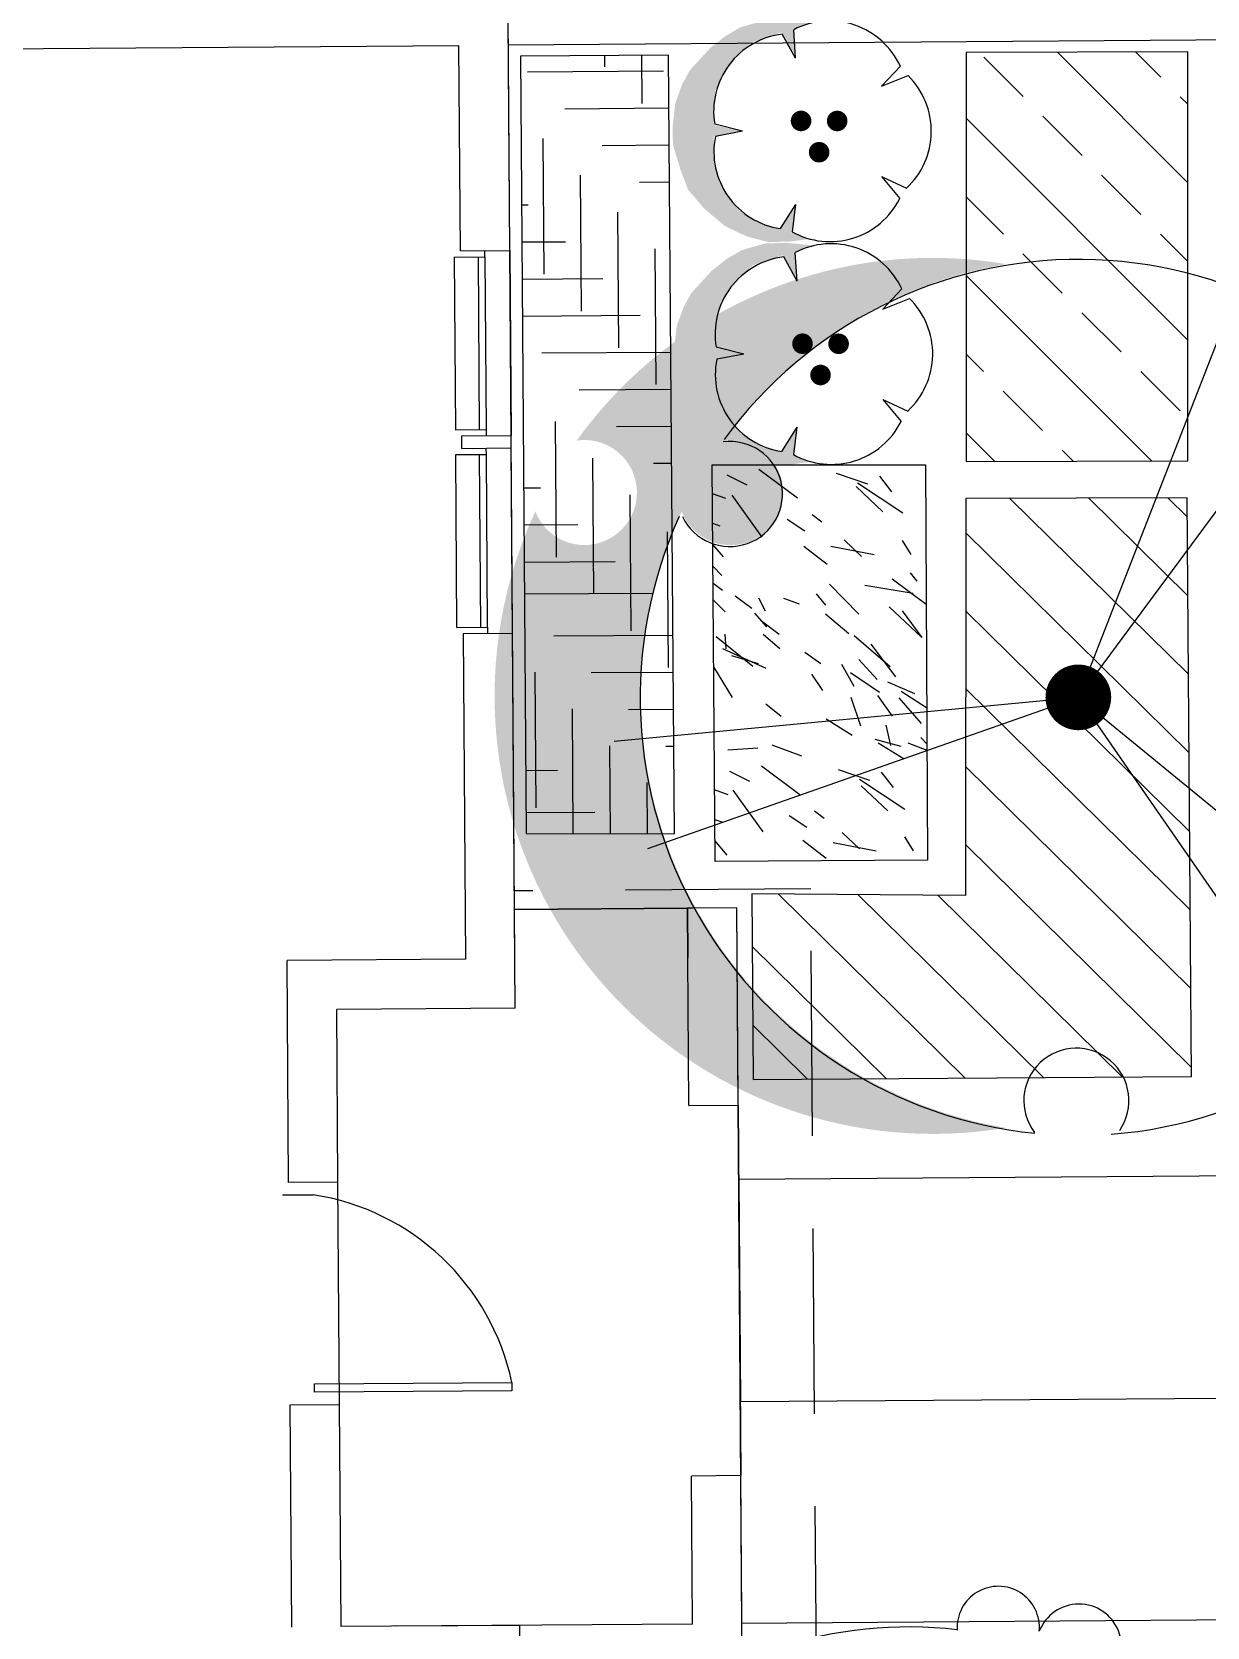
# Model space of a CAD drawing. Header units: feet. Extents: x 919634 to 928945, y 707022 to 708026.
# Drawn here: x 921061.84 to 921077.7, y 707143.32 to 707164.86 of the extents above; entities that cross this region are included whole.
import ezdxf

# ---------------------------------------------------------------- set-up
doc = ezdxf.new("R2010")
doc.units = ezdxf.units.FT
doc.header["$LTSCALE"] = 20
doc.header["$MEASUREMENT"] = 0
doc.linetypes.add('Site Plan$0$HIDDEN2', pattern=[0.1875, 0.125, -0.0625])
for name, color, linetype in [('-u-site-xref', 7, 'Continuous'), ('Site Plan$0$-u-site-bldg-slab', 6, 'Continuous'), ('Site Plan$0$-u-site-bldg_interior', 252, 'Continuous'), ('Site Plan$0$-u-site-wall', 4, 'Continuous'), ('Site Plan$0$A-DOOR', 253, 'Continuous'), ('Site Plan$0$SP-BLDG-ROOF ABOVE', 4, 'Site Plan$0$HIDDEN2'), ('x-RL TH6-LP Block$0$L-002', 253, 'Continuous'), ('x-RL TH6-LP Block$0$LK-SHRB-035M', 253, 'Continuous'), ('x-RL TH6-LP Block$0$LK-SHRB-TRNK', 253, 'Continuous'), ('x-RL TH6-LP Block$0$LK-TREE-013M', 253, 'Continuous'), ('x-RL TH6-LP Block$0$LK-TREE-035M', 253, 'Continuous'), ('x-RL TH6-LP Block$0$LK-TREE-050M', 253, 'Continuous'), ('x-RL TH6-LP Block$0$LK-TREE-TRNK', 253, 'Continuous'), ('x-RL TH6-LP Block$0$LP-PATT-GRND', 253, 'Continuous'), ('x-RL TH6-LP Block$0$LP-PATT-SHAR', 253, 'Continuous'), ('x-RL TH6-LP Block$0$LP-SHAR-BRDR-CONT', 253, 'Continuous'), ('x-RL TH6-LP Block$0$LP-SHRB', 253, 'Continuous'), ('x-RL TH6-LP Block$0$LP-TREE', 253, 'Continuous')]:
    doc.layers.add(name, color=color, linetype=linetype)
doc.layers.add('Site Plan$0$SP-SIDEWALK', color=2, linetype='Continuous', lineweight=25)
doc.layers.add('SP-BUILDING-FOOTPRINT', color=1, linetype='Continuous', lineweight=25)
doc.layers.add('x-RL TH6-LP Block$0$LK-SHRB-SHAD', color=253, linetype='Continuous', plot=False)
doc.layers.add('x-RL TH6-LP Block$0$LK-TREE-SHAD', color=253, linetype='Continuous', plot=False)
doc.layers.get('-u-site-xref').off()

# ---------------------------------------------------------------- blocks, each defined once
blk = doc.blocks.new('Site Plan$0$_Details_TH6_wall')
at = {"layer": 'Site Plan$0$-u-site-wall'}
for p, q in [((66.67613609193359, -2.230388548807241, -5.88538196976534e-08), (66.5920728428755, 10.77207454352174, -3.846943028370047e-07)), ((87.98605540010612, 0.9088139189407229, -6.24309897759195e-08), (87.92138872481883, 10.91111660399474, -3.399005141745227e-07))]:
    blk.add_line(p, q, dxfattribs=at)
blk = doc.blocks.new('*U239')
at = {"layer": 'Site Plan$0$A-DOOR'}
blk.add_lwpolyline([(-28.625, -31.96847301748949), (-30, -31.96847301748949), (-30, 0), (-28.625, 0)], close=True, dxfattribs=at)
blk.add_arc((-36.41138767640513, 6.143921902290211), 38.89964626533935, 281.5466680525947, 350.9124866484809, dxfattribs=at)
blk = doc.blocks.new('Site Plan')
at = {"layer": 'Site Plan$0$-u-site-bldg-slab'}
for p, q in [((921070.6824547043, 707153.0309047427, 2.697553240784051e-08), (921068.3490005241, 707153.0142292366, 2.69755308677405e-08)), ((921071.4086555818, 707144.7024839498, 2.697553496135347e-08), (921071.3681610557, 707150.3690059257, 2.697553496135347e-08)), ((921065.987567339, 707146.3305168896, 2.697553752533984e-08), (921065.9661290605, 707149.3304402886, 2.697553752533984e-08))]:
    blk.add_line(p, q, dxfattribs=at)
at = {"layer": 'Site Plan$0$-u-site-bldg_interior'}
for p, q in [((921068.2854300733, 707161.909835427, 2.697553342125345e-08), (921068.2632478697, 707165.013858531, 2.697553342125346e-08)), ((921011.5610482136, 707164.275242852, 2.697553342125345e-08), (921067.5989802564, 707164.6757696471, 2.697553342125346e-08)), ((921067.6187804291, 707161.9050713651, 2.697553342125345e-08), (921067.5989802564, 707164.6757696471, 2.697553342125346e-08)), ((921067.5360447313, 707161.8211446517, 2.697553342125345e-08), (921067.9491363164, 707161.824096718, 2.697553342125345e-08)), ((921067.5360447313, 707161.8211446517, 2.697553342125345e-08), (921067.5527189479, 707159.4878708969, 2.697553342125345e-08)), ((921067.6187804291, 707161.9050713651, 2.697553342125345e-08), (921068.2854300733, 707161.909835427, 2.697553342125345e-08)), ((921067.8565600298, 707161.8234351423, 2.697553342125345e-08), (921067.8732342464, 707159.4901613875, 2.697553342125345e-08)), ((921067.9491363164, 707161.824096718, 2.697553342125345e-08), (921067.9485408087, 707161.9074279235, 2.697553342125345e-08)), ((921067.9491363164, 707161.824096718, 2.697553342125345e-08), (921067.965810533, 707159.4908229631, 2.697553342125345e-08)), ((921068.2854300733, 707161.909835427, 2.697553342125345e-08), (921068.3032953053, 707159.4098992611, 2.697553342125345e-08)), ((921067.5527189479, 707159.4878708969, 2.697553342125345e-08), (921067.965810533, 707159.4908229631, 2.697553342125345e-08)), ((921067.965810533, 707159.4908229631, 2.697553342125345e-08), (921067.9664060408, 707159.4074917577, 2.697553342125345e-08)), ((921067.6366456612, 707159.4051351992, 2.697553342125345e-08), (921068.3032953053, 707159.4098992611, 2.697553342125345e-08)), ((921067.6378366767, 707159.238472788, 2.697553342125345e-08), (921067.6366456612, 707159.4051351992, 2.697553342125345e-08)), ((921067.6378366767, 707159.238472788, 2.697553342125345e-08), (921068.3044863208, 707159.2432368499, 2.697553342125345e-08)), ((921067.968192564, 707159.157498141, 2.697553342125345e-08), (921067.9675970563, 707159.2408293465, 2.697553342125345e-08)), ((921068.3044863208, 707159.2432368499, 2.697553342125345e-08), (921068.3032953053, 707159.4098992611, 2.697553342125345e-08)), ((921068.3223515529, 707156.743300684, 2.697553342125345e-08), (921068.3044863208, 707159.2432368499, 2.697553342125345e-08)), ((921067.5551009788, 707159.1545460749, 2.697553342125345e-08), (921067.968192564, 707159.157498141, 2.697553342125345e-08)), ((921067.5717751954, 707156.82127232, 2.697553342125345e-08), (921067.5551009788, 707159.1545460749, 2.697553342125345e-08)), ((921067.8922904939, 707156.8235628105, 2.697553342125345e-08), (921067.8756162773, 707159.1568365655, 2.697553342125345e-08)), ((921067.9848667806, 707156.8242243862, 2.697553342125345e-08), (921067.968192564, 707159.157498141, 2.697553342125345e-08)), ((921067.5717751954, 707156.82127232, 2.697553342125345e-08), (921067.9848667806, 707156.8242243862, 2.697553342125345e-08)), ((921067.6557019087, 707156.7385366221, 2.697553342125345e-08), (921068.3223515529, 707156.743300684, 2.697553342125345e-08)), ((921067.6557019087, 707156.7385366221, 2.697553342125345e-08), (921067.6871154013, 707152.3427512287, 2.697553342125346e-08)), ((921067.9848667806, 707156.8242243862, 2.697553342125345e-08), (921067.9854622884, 707156.7408931806, 2.697553342125345e-08)), ((921068.3585291074, 707151.6808656463, 2.697553342125346e-08), (921068.3223515529, 707156.743300684, 2.697553342125345e-08)), ((921071.3491043487, 707153.0356688045, 2.697553496135347e-08), (921070.6824547043, 707153.0309047427, 2.697553496135347e-08)), ((921070.7015109519, 707150.3643061657, 2.697553752533984e-08), (921070.6824547043, 707153.0309047427, 2.697553496135347e-08)), ((921071.3681605962, 707150.3690702276, 2.697553752533984e-08), (921071.3491043487, 707153.0356688045, 2.697553496135347e-08)), ((921067.6871154013, 707152.3427512287, 2.697553342125346e-08), (921065.2780415973, 707152.325535324, 2.697553752533984e-08)), ((921065.2994794161, 707149.3256762268, 2.697553752533984e-08), (921065.2780415973, 707152.325535324, 2.697553752533984e-08)), ((921068.3585291074, 707151.6808656463, 2.697553342125346e-08), (921065.9494553035, 707151.6636497418, 2.697553752533984e-08)), ((921065.9661290605, 707149.3304402886, 2.697553752533984e-08), (921065.9494553035, 707151.6636497418, 2.697553752533984e-08)), ((921065.9661290605, 707149.3304402886, 2.697553752533984e-08), (921065.2994794161, 707149.3256762268, 2.697553752533984e-08)), ((921065.2173392262, 707149.158418308, 2.697553752533984e-08), (921065.6304308113, 707149.1613703743, 2.697553752533984e-08)), ((921065.3209176947, 707146.3257528278, 2.697553752533984e-08), (921065.987567339, 707146.3305168896, 2.697553752533984e-08)), ((921065.3423564328, 707143.3257651269, 2.697553752533984e-08), (921065.3209176947, 707146.3257528278, 2.697553752533984e-08)), ((921066.0090060771, 707143.3305291887, 2.697553752533984e-08), (921065.987567339, 707146.3305168896, 2.697553752533984e-08)), ((921070.7515340613, 707143.3644205994, 2.697553496135347e-08), (921070.7372414161, 707145.364433834, 2.697553752533984e-08)), ((921071.4229477674, 707142.702535017, 2.697553496135347e-08), (921071.4038910604, 707145.3691978959, 2.697553752533984e-08)), ((921070.7515340613, 707143.3644205994, 2.697553496135347e-08), (921066.0090060771, 707143.3305291887, 2.697553752533984e-08)), ((921068.4180835211, 707143.3477451195, 2.697553642004971e-08), (921066.7514109338, 707143.3358346183, 2.697553752533984e-08)), ((921068.4413078644, 707140.0978922542, 2.697553231596332e-08), (921068.4180835211, 707143.3477451195, 2.697553642004971e-08))]:
    blk.add_line(p, q, dxfattribs=at)
at = {"layer": 'Site Plan$0$SP-BLDG-ROOF ABOVE'}
for p, q in [((921068.3490005241, 707153.0142292366, 2.697553342125346e-08), (921070.6824547043, 707153.0309047427, 2.697553496135347e-08)), ((921068.353764586, 707152.3475795924, 2.697553342125346e-08), (921068.3490005241, 707153.0142292366, 2.697553342125346e-08)), ((921070.6824547043, 707153.0309047427, 2.697553496135347e-08), (921070.6872187662, 707152.3642550983, 2.697553496135347e-08)), ((921070.7015109519, 707150.3643061657, 2.697553752533984e-08), (921071.3681605962, 707150.3690702276, 2.697553752533984e-08)), ((921071.3681605962, 707150.3690702276, 2.697553752533984e-08), (921071.4038910604, 707145.3691978959, 2.697553752533984e-08)), ((921071.4038910604, 707145.3691978959, 2.697553752533984e-08), (921070.7372414161, 707145.364433834, 2.697553752533984e-08))]:
    blk.add_line(p, q, dxfattribs=at)
at = {"layer": 'Site Plan$0$SP-BLDG-ROOF ABOVE', "elevation": 2.697553752533984e-08}
blk.add_lwpolyline([(921068.4246336493, 707142.4311658017), (921072.4245555862, 707142.4558723879), (921072.3471118704, 707153.2928066655), (921068.347214005, 707153.2642222942)], dxfattribs=at)
at = {"layer": 'Site Plan$0$SP-SIDEWALK', "elevation": 2.697553752533984e-08}
blk.add_lwpolyline([(921085.0628393273, 707146.466834107), (921085.0414010488, 707149.4667575059), (921071.3753066891, 707149.3690957497), (921071.3967449677, 707146.3691723506)], close=True, dxfattribs=at)
at = {"layer": 'Site Plan$0$-u-site-bldg_interior', "xscale": 0.08333333333333334, "yscale": 0.08333333333333334, "zscale": 0.08333333333333334, "rotation": 90.40944444413013}
blk.add_blockref('*U239', (921065.6316218268, 707148.9947079632, 2.697553752533984e-08), dxfattribs=at)
at = {"layer": 'Site Plan$0$-u-site-wall', "rotation": 270.0358732438042}
blk.add_blockref('Site Plan$0$_Details_TH6_wall', (921070.4481778819, 707231.3646839677, 3.882744892544605e-07), dxfattribs=at)
blk = doc.blocks.new('x-RL TH6-LP Block$0$SHRUB-LRG-421')
at = {"layer": 'x-RL TH6-LP Block$0$LK-SHRB-SHAD'}
blk.add_hatch(color=256, dxfattribs=at).paths.add_polyline_path([(0.04890674199781841, 0.4855210793319458), (0.1251363003899257, 0.4961515451490079), (0.2279575585463363, 0.4996950395267881), (0.3307788259290732, 0.4731188634399501), (0.4300545247320002, 0.4252817499469046), (0.5240118891178724, 0.3455532274584883), (0.5966958789301486, 0.2605094662894487), (0.6303787066277664, 0.1719222222868169), (0.665834318615282, 0.05675879642525672), (0.667607102905194, -0.02474147036599916), (0.6551976405548317, -0.1345896575469361), (0.6250603722107044, -0.2178616744131325), (0.5896047602231818, -0.2834162367067066), (0.4956474050636501, -0.3861774409041772), (0.4282817496684288, -0.4393297930778495), (0.3591433099832955, -0.4800799235874322), (0.2545492675369729, -0.5101995882799528), (0.1588191280875293, -0.5137430826577329), (0.1020901507527654, -0.5084278439771097), (0.03472450458387755, -0.5013408667657373), (0.1198179567465303, -0.4729929463760598), (0.1074084943961608, -0.3471990546974375), (0.1712285904378987, -0.4570472418783744), (0.3095054605818319, -0.4109818726881684), (0.4123267187382424, -0.309992407021447), (0.4726012554264969, -0.1930572426291377), (0.4814651584233758, -0.09738301564303953), (0.4761468147799803, -0.03360019765230859), (0.3538249663399, -0.007024021565474214), (0.4796923741334638, 0.01778041021852061), (0.4779195990698923, 0.1453460461999825), (0.4247361810886048, 0.2799986593928168), (0.3644616536266909, 0.3526402046698607), (0.2598676111803684, 0.4199665112662778), (0.1747741497913893, 0.4359122215360571), (0.1091812786860658, 0.3313792672636495), (0.1251363003899257, 0.4554014146394252), (0.0666345479915833, 0.4784340963484794)])
at = {"layer": 'x-RL TH6-LP Block$0$LK-SHRB-035M'}
for p, q in [((0.1070605847806689, 0.3273411572877905), (0.1226090518030247, 0.4520215615394463)), ((0.1070605847806689, 0.3273411572877905), (0.1765469323739666, 0.4376839616435433)), ((-0.2847589954806651, 0.2000312582911725), (-0.3682287763061147, 0.3002145037162407)), ((-0.2847589954806651, 0.2000312582911725), (-0.3985323658521303, 0.2533470929504844)), ((0.3492184028398952, -0.005960485389671533), (0.4726012543041307, 0.01778040750961551)), ((0.3492184028398952, -0.005960485389671533), (0.4756331082320884, -0.0379481273089084)), ((-0.2847589954806651, -0.2119522290705191), (-0.4058325046575888, -0.2603783826503054)), ((-0.2847589954806651, -0.2119522290705191), (-0.3706232724072152, -0.3036816353641498)), ((0.1070605847806689, -0.3392621280671371), (0.1677669135920894, -0.4492698535837576)), ((0.1070605847806689, -0.3392621280671371), (0.1157028217975551, -0.4693743823489385))]:
    blk.add_line(p, q, dxfattribs=at)
for centre, start, end in [((-0.05022857247180212, 0.1414409158475465), 60.90413336494095, 153.4676079125364), ((0.1238117442153808, 0.08618405869442114), 348.9041333649409, 81.46760791253651), ((-0.1565623821000059, -0.00700595351980482), 132.904133364941, 225.4676079125363), ((0.1250407657126544, -0.09641342650505891), 276.9041333649411, 9.467607912536403), ((-0.04823997391631707, -0.1540080214654722), 204.904133364941, 297.4676079125363)]:
    blk.add_arc(centre, 0.3554337938960817, start, end, dxfattribs=at)
at = {"layer": 'x-RL TH6-LP Block$0$LK-SHRB-TRNK', "const_width": 0.04687499999999999}
for points in [[(-0.02397241328819177, 0.08914721400351056, 1), (0.02290258671183665, 0.08914721400351056, 1)], [(-0.1062937164925586, -0.0534374656917862, 1), (-0.05941871649256569, -0.0534374656917862, 1)], [(0.05834888991621057, -0.0534374656917862, 1), (0.1052238899162035, -0.0534374656917862, 1)]]:
    blk.add_lwpolyline(points, format="xyb", close=True, dxfattribs=at)
blk = doc.blocks.new('x-RL TH6-LP Block$0$TREE-DCID-003')
at = {"layer": 'x-RL TH6-LP Block$0$LK-TREE-SHAD'}
h = blk.add_hatch(color=256, dxfattribs=at)
edge = h.paths.add_edge_path()
edge.add_arc((0.3968856378834573, -0.2333818509402761), 0.05995317584729266, 21.15480853028251, 278.3748018779562)
edge.add_arc((-0.0008743671144202381, -0.001552788357258805), 0.4999999999999888, 279.61343828940755, 324.3885214776163, ccw=False)
edge.add_arc((0.1661256328855529, -0.001552788357258805), 0.4999999999999947, 260.3865617105924, 324.3885214776188)
edge.add_arc((0.5638856378834589, -0.233381850940269), 0.05995317584729203, 21.154808530276114, 278.3748018779562, ccw=False)
edge.add_arc((0.1661256328855529, -0.001552788357258805), 0.5000000000000079, 335.1410889306152, 454.3497853199299)
edge.add_arc((0.1661256328855529, -0.001552788357166435), 0.4999999999999096, 94.34978531993075, 99.61343828940916)
edge.add_arc((-0.0008743671144202381, -0.001552788357258805), 0.4999999999999982, -24.85891106938658, 80.38656171059262, ccw=False)
at = {"layer": 'x-RL TH6-LP Block$0$LK-TREE-013M'}
for q in [(-0.3183592836868456, 0.4595258906471003), (0.4913712824952938, 0.1734434279094685), (-0.3322606496014089, -0.4496665374920354)]:
    blk.add_line((-2.842170943040401e-14, -7.105427357601002e-15), q, dxfattribs=at)
at = {"layer": 'x-RL TH6-LP Block$0$LK-TREE-035M'}
for p, q in [((-2.842170943040401e-14, -7.105427357601002e-15), (-0.4515903841247564, 0.3696693285288433)), ((-2.842170943040401e-14, 0), (0.5297686363884111, 0.0506648332027595)), ((-2.842170943040401e-14, 0), (-0.2008581083670151, -0.5160614421430196))]:
    blk.add_line(p, q, dxfattribs=at)
at = {"layer": 'x-RL TH6-LP Block$0$LK-TREE-050M'}
for centre, radius, start, end in [((-2.842170943040401e-14, 0), 0.5, 94.34978531992998, 204.1974789143562), ((0.001889855033454069, 0.4603848002291073), 0.05995317584729301, 145.5617106720361, 37.37413056032761), ((-2.842170943040401e-14, 0), 0.5, 335.6607324966501, 84.36192919374905), ((-0.3996498600313885, -0.2285557376460972), 0.05995317584729301, 265.5617106720361, 157.3741305603282), ((0.3977600049978776, -0.2318290625830173), 0.05995317584729301, 25.56171067203578, 277.374130560328), ((-2.842170943040401e-14, 0), 0.5, 215.0580211348241, 323.9795308206069)]:
    blk.add_arc(centre, radius, start, end, dxfattribs=at)
at = {"layer": 'x-RL TH6-LP Block$0$LK-TREE-TRNK', "const_width": 0.0375}
blk.add_lwpolyline([(-0.01875000000001137, 0, 1), (0.01874999999998295, 0, 1)], format="xyb", close=True, dxfattribs=at)
blk = doc.blocks.new('x-RL TH6-LP Block$0$TREE-SIMP-021')
at = {"layer": 'x-RL TH6-LP Block$0$LK-TREE-SHAD'}
h = blk.add_hatch(color=256, dxfattribs=at)
edge = h.paths.add_edge_path()
edge.add_arc((0.1670000000000016, 0), 0.5000000000000239, 260.3865617105897, 278.5936085237907)
edge.add_arc((0.2619320473717437, -0.4475469871519522), 0.05101736742950515, 186.3524412592835, 246.651281477449, ccw=False)
edge.add_arc((0, -2.131628207280301e-14), 0.4999999999999955, 279.61343828940744, 294.98973247718067, ccw=False)
edge = h.paths.add_edge_path()
edge.add_arc((0.1670000000000016, -2.842170943040401e-14), 0.4999999999999858, 285.35812662729506, 294.9897324771812, ccw=False)
edge.add_arc((0.2619320473717153, -0.4475469871519593), 0.05101736742950547, 317.3004536736503, 392.4177406316337)
edge.add_arc((0.3377983859684264, -0.3832874793667926), 0.04937740005396908, 228.3744434168904, 416.8573514313249)
edge.add_arc((0, -4.263256414560601e-14), 0.499999999999984, 316.8519098886588, 366.9897324771847)
edge.add_arc((0.5065839324883825, 0.1108125556681472), 0.0510173674294981, 258.3524412592744, 464.4177406316392)
edge.add_arc((0.4689134968027702, 0.2028230113137752), 0.04937740005396369, 300.3744434168894, 488.8573514313118)
edge.add_arc((0, -2.131628207280301e-14), 0.5000000000000026, 28.85190988865855, 78.98973247718327)
edge.add_arc((0.05115404106064148, 0.5160329129350814), 0.05101736742951309, 330.3524412592923, 399.9472398419138)
edge.add_arc((0.1190060928392711, 0.5086389940592824), 0.04937740005397353, 12.374443416904683, 125.5951215006767, ccw=False)
edge.add_arc((0.2181540410606431, 0.5160329129350814), 0.05101736742948313, -29.647558740707723, 176.4177406316317, ccw=False)
edge.add_arc((0.1670000000000016, -2.842170943040401e-14), 0.5000000000000039, 28.851909888658213, 78.98973247718328, ccw=False)
edge.add_arc((0.6359134968028002, 0.2028230113137681), 0.04937740005397455, -59.62555658313693, 128.85735143134, ccw=False)
edge.add_arc((0.6735839324883557, 0.1108125556681472), 0.05101736742948965, -101.64755874069431, 104.4177406316083, ccw=False)
edge.add_arc((0.1669999999999732, -1.4210854715202e-14), 0.5000000000000059, -43.14809011132962, 6.989732477181519, ccw=False)
edge.add_arc((0.5047983859678311, -0.3832874793662739), 0.04937740005395616, -131.62555658219208, 56.857351430414894, ccw=False)
edge.add_arc((0.4289320473717453, -0.4475469871519522), 0.05101736742948169, -173.64755874072046, 32.41774063164411, ccw=False)
at = {"layer": 'x-RL TH6-LP Block$0$LK-TREE-050M'}
for centre, radius, start, end in [((-0.04799390716075891, 0.5086389940592824), 0.04937740005396271, 12.3744434168969, 201.2618362351385), ((0.0511540410606699, 0.5160329129350814), 0.05101736742949643, 330.3524412592786, 176.4177406316339), ((-0.003777478401218559, 0.003136797043296724), 0.4952442819776592, 100.5015960879655, 151.0925035290089), ((-2.842170943040401e-14, -2.131628207280301e-14), 0.5, 28.85190988865747, 78.98973247718159), ((-0.4749689964509969, 0.2081133238393136), 0.05101736742949643, 42.43331910011396, 248.4177406316341), ((0.4689134968027702, 0.2028230113137681), 0.04937740005396271, 300.3744434168967, 129.2618362351378), ((-0.4985753626810379, 0.1115331750183941), 0.04937740005396271, 84.37444341689746, 273.2618362351384), ((0.5065839324883825, 0.1108125556681472), 0.05101736742949643, 258.3524412592795, 104.4177406316339), ((-2.842170943040401e-14, -2.131628207280301e-14), 0.5, 172.8519098886574, 222.9897324771822), ((-2.842170943040401e-14, -2.131628207280301e-14), 0.5, 316.8519098886569, 6.989732477181856), ((-0.3447010244698276, -0.3874118052906965), 0.05101736742949643, 114.3524412592789, 320.4177406316336), ((0.3377983859684264, -0.3832874793667926), 0.04937740005396271, 228.3744434168969, 57.2618362351381), ((-0.2601426129294566, -0.4397077010247585), 0.04937740005396271, 156.3744434168966, 345.2618362351382), ((0.2619320473717153, -0.4475469871519522), 0.05101736742949643, 183.8540007653813, 32.41774063163366), ((-2.842170943040401e-14, -2.131628207280301e-14), 0.5, 244.8519098886572, 294.9897324771821)]:
    blk.add_arc(centre, radius, start, end, dxfattribs=at)
at = {"layer": 'x-RL TH6-LP Block$0$LK-TREE-TRNK', "const_width": 0.03749999999999999}
blk.add_lwpolyline([(-0.01875000000001137, -2.131628207280301e-14, 1), (0.01874999999998295, -2.131628207280301e-14, 1)], format="xyb", close=True, dxfattribs=at)
blk = doc.blocks.new('x-RL TH6-LP Block', base_point=(1241.69948305884, -21.8293156442694))
at = {"layer": 'x-RL TH6-LP Block$0$LP-PATT-GRND'}
h = blk.add_hatch(dxfattribs=at)
h.set_pattern_fill('ANSI31', color=256, scale=6)
h.set_pattern_definition([(45, (922115.3144088449, 708877.3474265437), (-0.5303300858899107, 0.5303300858899107), [])])
h.paths.add_polyline_path([(1301.52316858666, -14.27902320818976), (1301.536553869373, -11.28947972971946), (1296.17693232256, -11.24691609072033), (1296.218163615558, -8.366173561662436), (1293.714040747378, -8.366173561662436), (1293.713314710301, -14.27902325359173)])
at = {"layer": 'x-RL TH6-LP Block$0$LP-PATT-SHAR'}
h = blk.add_hatch(dxfattribs=at)
h.set_pattern_fill('LAFX-A220-HBDASH', color=256, scale=11, angle=90, pattern_type=2)
h.set_pattern_definition([(90, (1301.148630682231, 0.5376627917584411), (-11, 6.735557395310443e-16), [1.83337, -9.166666666663]), (90, (1300.64868068223, 0.03760279175844072), (-11, 6.735557395310443e-16), [1.83337, -9.166666666663]), (90, (1300.148620682231, -0.4623472082415594), (-11, 6.735557395310443e-16), [1.83337, -9.166666666663]), (90, (1299.64867068223, -0.9624072082415598), (-11, 6.735557395310443e-16), [1.83337, -9.166666666663]), (90, (1299.148610682231, -1.46235720824156), (-11, 6.735557395310443e-16), [1.83337, -9.166666666663]), (90, (1298.76504068223, 1.83775279175844), (-11, 6.735557395310443e-16), [1.83337, -9.166666666663]), (90, (1298.64866068223, -1.962417208241559), (-11, 6.735557395310443e-16), [1.83337, -9.166666666663]), (90, (1298.26509068223, 1.33780279175844), (-11, 6.735557395310443e-16), [1.83337, -9.166666666663]), (90, (1298.14860068223, -2.46236720824156), (-11, 6.735557395310443e-16), [1.83337, -9.166666666663]), (90, (1297.765041682231, 0.8377427917584388), (-11, 6.735557395310443e-16), [1.83337, -9.166666666663]), (90, (1297.648628682231, -2.96242720824156), (-11, 6.735557395310443e-16), [1.83337, -9.166666666663]), (90, (1297.26504768223, 0.3377927917584396), (-11, 6.735557395310443e-16), [1.83337, -9.166666666663]), (90, (1297.148634682231, -3.46237720824156), (-11, 6.735557395310443e-16), [1.83337, -9.166666666663]), (90, (1296.76504268223, -0.1622672082415599), (-11, 6.735557395310443e-16), [1.83337, -9.166666666663]), (90, (1296.64862968223, -3.96232720824156), (-11, 6.735557395310443e-16), [1.83337, -9.166666666663]), (90, (1296.469318682231, 3.17535279175844), (-11, 6.735557395310443e-16), [1.83337, -9.166666666663]), (90, (1296.26504868223, -0.6622172082415592), (-11, 6.735557395310443e-16), [1.83337, -9.166666666663]), (90, (1296.148624682231, -4.46238720824156), (-11, 6.735557395310443e-16), [1.83337, -9.166666666663]), (90, (1295.969324682231, 2.675292791758441), (-11, 6.735557395310443e-16), [1.83337, -9.166666666663]), (90, (1295.76501068223, -1.16227720824156), (-11, 6.735557395310443e-16), [1.83337, -9.166666666663]), (90, (1295.648630682231, -4.96233720824156), (-11, 6.735557395310443e-16), [1.83337, -9.166666666663]), (90, (1295.469330682231, 2.175342791758441), (-11, 6.735557395310443e-16), [1.83337, -9.166666666663]), (90, (1295.265060682231, -1.662227208241561), (-11, 6.735557395310443e-16), [1.83337, -9.166666666663]), (90, (1295.14868068223, -5.462397208241559), (-11, 6.735557395310443e-16), [1.83337, -9.166666666663]), (90, (1294.96927068223, 1.675282791758441), (-11, 6.735557395310443e-16), [1.83337, -9.166666666663]), (90, (1294.76500068223, -2.162287208241559), (-11, 6.735557395310443e-16), [1.83337, -9.166666666663]), (90, (1294.648620682231, -5.962347208241559), (-11, 6.735557395310443e-16), [1.83337, -9.166666666663]), (90, (1294.469320682231, 1.175332791758441), (-11, 6.735557395310443e-16), [1.83337, -9.166666666663]), (90, (1294.265050682231, -2.662237208241559), (-11, 6.735557395310443e-16), [1.83337, -9.166666666663]), (90, (1294.14867068223, -6.46237420824156), (-11, 6.735557395310443e-16), [1.83337, -9.166666666663]), (90, (1293.96937068223, 0.6752727917584398), (-11, 6.735557395310443e-16), [1.83337, -9.166666666663]), (90, (1293.764990682231, -3.16218720824156), (-11, 6.735557395310443e-16), [1.83337, -9.166666666663]), (90, (1293.648610682231, -6.962379208241559), (-11, 6.735557395310443e-16), [1.83337, -9.166666666663]), (90, (1293.469310682231, 0.1753227917584406), (-11, 6.735557395310443e-16), [1.83337, -9.166666666663]), (90, (1293.26504068223, -3.662247208241559), (-11, 6.735557395310443e-16), [1.83337, -9.166666666663]), (90, (1293.14866068223, -7.462373208241559), (-11, 6.735557395310443e-16), [1.83337, -9.166666666663]), (90, (1292.96936068223, -0.3247372082415589), (-11, 6.735557395310443e-16), [1.83337, -9.166666666663]), (90, (1292.76509068223, -4.16219720824156), (-11, 6.735557395310443e-16), [1.83337, -9.166666666663]), (90, (1292.64860068223, -7.962378208241559), (-11, 6.735557395310443e-16), [1.83337, -9.166666666663]), (90, (1292.46930068223, -0.824687208241559), (-11, 6.735557395310443e-16), [1.83337, -9.166666666663]), (90, (1292.26503068223, -4.662257208241559), (-11, 6.735557395310443e-16), [1.83337, -9.166666666663]), (90, (1292.14865068223, -8.462427208241559), (-11, 6.735557395310443e-16), [1.83337, -9.166666666663]), (90, (1291.96935068223, -1.324747208241559), (-11, 6.735557395310443e-16), [1.83337, -9.166666666663]), (90, (1291.765080682231, -5.16220720824156), (-11, 6.735557395310443e-16), [1.83337, -9.166666666663]), (90, (1291.64859068223, -8.96237720824156), (-11, 6.735557395310443e-16), [1.83337, -9.166666666663]), (90, (1291.46929068223, -1.82469720824156), (-11, 6.735557395310443e-16), [1.83337, -9.166666666663]), (90, (1291.26502068223, -5.662267208241559), (-11, 6.735557395310443e-16), [1.83337, -9.166666666663]), (90, (1291.148640682231, -9.46232720824156), (-11, 6.735557395310443e-16), [1.83337, -9.166666666663]), (90, (1290.96934068223, -2.32464720824156), (-11, 6.735557395310443e-16), [1.83337, -9.166666666663]), (90, (1290.765070682231, -6.162217208241559), (-11, 6.735557395310443e-16), [1.83337, -9.166666666663]), (90, (1290.717440682231, -9.962387208241559), (-11, 6.735557395310443e-16), [1.83337, -9.166666666663]), (90, (1290.46928068223, -2.824707208241559), (-11, 6.735557395310443e-16), [1.83337, -9.166666666663]), (90, (1290.26501068223, -6.66223320824156), (-11, 6.735557395310443e-16), [1.83337, -9.166666666663]), (90, (1289.969330682231, -3.324657208241559), (-11, 6.735557395310443e-16), [1.83337, -9.166666666663]), (90, (1289.765060682231, -7.162238208241559), (-11, 6.735557395310443e-16), [1.83337, -9.166666666663]), (90, (1289.46927068223, -3.824717208241559), (-11, 6.735557395310443e-16), [1.83337, -9.166666666663]), (90, (1289.26500068223, -7.662243208241559), (-11, 6.735557395310443e-16), [1.83337, -9.166666666663]), (90, (1288.969320682231, -4.324667208241559), (-11, 6.735557395310443e-16), [1.83337, -9.166666666663]), (90, (1288.765050682231, -8.162237208241558), (-11, 6.735557395310443e-16), [1.83337, -9.166666666663]), (90, (1288.46937068223, -4.824727208241559), (-11, 6.735557395310443e-16), [1.83337, -9.166666666663]), (90, (1288.33385068223, -8.662187208241559), (-11, 6.735557395310443e-16), [1.83337, -9.166666666663]), (90, (1287.969310682231, -5.324677208241559), (-11, 6.735557395310443e-16), [1.83337, -9.166666666663]), (90, (1287.46936068223, -5.824737208241559), (-11, 6.735557395310443e-16), [1.83337, -9.166666666663]), (90, (1286.96930068223, -6.324698208241559), (-11, 6.735557395310443e-16), [1.83337, -9.166666666663]), (90, (1286.46935068223, -6.824692208241559), (-11, 6.735557395310443e-16), [1.83337, -9.166666666663]), (90, (1286.03815068223, -7.324697208241559), (-11, 6.735557395310443e-16), [1.83337, -9.166666666663]), (180, (1298.538110682231, 3.383472791758441), (-1.347111479062089e-15, -11), [1.83337, -9.166666666663]), (180, (1298.03814968223, 2.883522791758441), (-1.347111479062089e-15, -11), [1.83337, -9.166666666663]), (180, (1297.538155682231, 2.38346279175844), (-1.347111479062089e-15, -11), [1.83337, -9.166666666663]), (180, (1300.83392068223, 2.045982791758441), (-1.347111479062089e-15, -11), [1.83337, -9.166666666663]), (180, (1297.03815068223, 1.883512791758442), (-1.347111479062089e-15, -11), [1.83337, -9.166666666663]), (180, (1300.333860682231, 1.545922791758441), (-1.347111479062089e-15, -11), [1.83337, -9.166666666663]), (180, (1296.53814568223, 1.38345279175844), (-1.347111479062089e-15, -11), [1.83337, -9.166666666663]), (180, (1299.83391068223, 1.045972791758441), (-1.347111479062089e-15, -11), [1.83337, -9.166666666663]), (180, (1296.038151682231, 0.8835027917584402), (-1.347111479062089e-15, -11), [1.83337, -9.166666666663]), (180, (1303.217510682231, 0.7457827917584403), (-1.347111479062089e-15, -11), [1.83337, -9.166666666663]), (180, (1299.33385068223, 0.5459127917584414), (-1.347111479062089e-15, -11), [1.83337, -9.166666666663]), (180, (1295.53819068223, 0.3834427917584398), (-1.347111479062089e-15, -11), [1.83337, -9.166666666663]), (180, (1302.71745068223, 0.2458327917584402), (-1.347111479062089e-15, -11), [1.83337, -9.166666666663]), (180, (1298.83390068223, 0.04596279175844042), (-1.347111479062089e-15, -11), [1.83337, -9.166666666663]), (180, (1295.038130682231, -0.1165072082415604), (-1.347111479062089e-15, -11), [1.83337, -9.166666666663]), (180, (1302.21750068223, -0.2542272082415602), (-1.347111479062089e-15, -11), [1.83337, -9.166666666663]), (180, (1298.33384068223, -0.4540972082415591), (-1.347111479062089e-15, -11), [1.83337, -9.166666666663]), (180, (1294.53818068223, -0.6165672082415599), (-1.347111479062089e-15, -11), [1.83337, -9.166666666663]), (180, (1301.717440682231, -0.7541772082415603), (-1.347111479062089e-15, -11), [1.83337, -9.166666666663]), (180, (1297.833868682231, -0.9540472082415592), (-1.347111479062089e-15, -11), [1.83337, -9.166666666663]), (180, (1294.038120682231, -1.11651720824156), (-1.347111479062089e-15, -11), [1.83337, -9.166666666663]), (180, (1301.21749068223, -1.254237208241559), (-1.347111479062089e-15, -11), [1.83337, -9.166666666663]), (180, (1297.333874682231, -1.45410720824156), (-1.347111479062089e-15, -11), [1.83337, -9.166666666663]), (180, (1293.53817068223, -1.616467208241559), (-1.347111479062089e-15, -11), [1.83337, -9.166666666663]), (180, (1300.717430682231, -1.754187208241559), (-1.347111479062089e-15, -11), [1.83337, -9.166666666663]), (180, (1296.83386968223, -1.95405720824156), (-1.347111479062089e-15, -11), [1.83337, -9.166666666663]), (180, (1293.038110682231, -2.11652720824156), (-1.347111479062089e-15, -11), [1.83337, -9.166666666663]), (180, (1300.21748068223, -2.254247208241559), (-1.347111479062089e-15, -11), [1.83337, -9.166666666663]), (180, (1296.33387568223, -2.45400720824156), (-1.347111479062089e-15, -11), [1.83337, -9.166666666663]), (180, (1292.53816068223, -2.61647720824156), (-1.347111479062089e-15, -11), [1.83337, -9.166666666663]), (180, (1299.717420682231, -2.75419720824156), (-1.347111479062089e-15, -11), [1.83337, -9.166666666663]), (180, (1295.833870682231, -2.954067208241559), (-1.347111479062089e-15, -11), [1.83337, -9.166666666663]), (180, (1292.03810068223, -3.116537208241559), (-1.347111479062089e-15, -11), [1.83337, -9.166666666663]), (180, (1299.21747068223, -3.25414720824156), (-1.347111479062089e-15, -11), [1.83337, -9.166666666663]), (180, (1295.33392068223, -3.454017208241559), (-1.347111479062089e-15, -11), [1.83337, -9.166666666663]), (180, (1291.53815068223, -3.616487208241559), (-1.347111479062089e-15, -11), [1.83337, -9.166666666663]), (180, (1298.717410682231, -3.75420720824156), (-1.347111479062089e-15, -11), [1.83337, -9.166666666663]), (180, (1294.833860682231, -3.95407720824156), (-1.347111479062089e-15, -11), [1.83337, -9.166666666663]), (180, (1291.038200682231, -4.116547208241559), (-1.347111479062089e-15, -11), [1.83337, -9.166666666663]), (180, (1298.21746068223, -4.25415720824156), (-1.347111479062089e-15, -11), [1.83337, -9.166666666663]), (180, (1294.33391068223, -4.45402720824156), (-1.347111479062089e-15, -11), [1.83337, -9.166666666663]), (180, (1290.538140682231, -4.616497208241559), (-1.347111479062089e-15, -11), [1.83337, -9.166666666663]), (180, (1297.717455682231, -4.75421720824156), (-1.347111479062089e-15, -11), [1.83337, -9.166666666663]), (180, (1293.83385068223, -4.95408720824156), (-1.347111479062089e-15, -11), [1.83337, -9.166666666663]), (180, (1290.03819068223, -5.116557208241559), (-1.347111479062089e-15, -11), [1.83337, -9.166666666663]), (180, (1297.217461682231, -5.25416720824156), (-1.347111479062089e-15, -11), [1.83337, -9.166666666663]), (180, (1293.33390068223, -5.45403720824156), (-1.347111479062089e-15, -11), [1.83337, -9.166666666663]), (180, (1289.538130682231, -5.616507208241559), (-1.347111479062089e-15, -11), [1.83337, -9.166666666663]), (180, (1296.71745668223, -5.754227208241559), (-1.347111479062089e-15, -11), [1.83337, -9.166666666663]), (180, (1292.83384068223, -5.954097208241559), (-1.347111479062089e-15, -11), [1.83337, -9.166666666663]), (180, (1289.03818068223, -6.116567208241559), (-1.347111479062089e-15, -11), [1.83337, -9.166666666663]), (180, (1296.21746268223, -6.25419920824156), (-1.347111479062089e-15, -11), [1.83337, -9.166666666663]), (180, (1292.333890682231, -6.454058208241559), (-1.347111479062089e-15, -11), [1.83337, -9.166666666663]), (180, (1288.538120682231, -6.616517208241559), (-1.347111479062089e-15, -11), [1.83337, -9.166666666663]), (180, (1295.71749068223, -6.75419320824156), (-1.347111479062089e-15, -11), [1.83337, -9.166666666663]), (180, (1291.83383068223, -6.954063208241559), (-1.347111479062089e-15, -11), [1.83337, -9.166666666663]), (180, (1288.107030682231, -7.116522208241559), (-1.347111479062089e-15, -11), [1.83337, -9.166666666663]), (180, (1295.217430682231, -7.25419820824156), (-1.347111479062089e-15, -11), [1.83337, -9.166666666663]), (180, (1291.333880682231, -7.454057208241559), (-1.347111479062089e-15, -11), [1.83337, -9.166666666663]), (180, (1294.71748068223, -7.75420320824156), (-1.347111479062089e-15, -11), [1.83337, -9.166666666663]), (180, (1290.83382068223, -7.95406220824156), (-1.347111479062089e-15, -11), [1.83337, -9.166666666663]), (180, (1294.217420682231, -8.254197208241559), (-1.347111479062089e-15, -11), [1.83337, -9.166666666663]), (180, (1290.40273068223, -8.45406720824156), (-1.347111479062089e-15, -11), [1.83337, -9.166666666663]), (180, (1293.71747068223, -8.754147208241559), (-1.347111479062089e-15, -11), [1.83337, -9.166666666663]), (180, (1293.217410682231, -9.25420720824156), (-1.347111479062089e-15, -11), [1.83337, -9.166666666663]), (180, (1292.786320682231, -9.754157208241558), (-1.347111479062089e-15, -11), [1.83337, -9.166666666663])])
h.paths.add_polyline_path([(1297.03815068223, -7.32469720824156), (1307.550770671107, -7.321787933353335), (1307.550770671107, -5.321787935914472), (1297.054999384913, -5.324697210802697)])
h = blk.add_hatch(dxfattribs=at)
h.set_pattern_fill('LAFX-C235-MULCH', color=256, scale=4, pattern_type=2)
h.set_pattern_definition([(4.236394799059999, (922119.7141769587, 708880.2410070188), (-55.99999999996307, -3.999999999998226), [0.196788, -108.099101158]), (11.8886580396, (922122.1418569587, 708882.2689270187), (-19.99999999998795, -3.999999999987124), [0.28226, -77.3836900904]), (18.7586503478, (922118.5511809587, 708881.7892070188), (-12.00135249324568, -3.995940231420409), [0.40684, -210.8370881116]), (26.5650511771, (922118.7256289587, 708880.6116870188), (3.999999999998839, 4.000000000001912), [0.195036, -8.74923497568]), (29.291362171, (922118.6456569587, 708881.2368470188), (-99.99999999996487, -56.0000000000163), [0.34172, -187.7008469828]), (30.5792268725, (922122.2944969587, 708883.0540470188), (-67.99999999995879, -39.99999999999294), [0.18574, -102.0297179592]), (30.96375653209999, (922121.4077369587, 708881.0042070188), (-7.999999999990193, -3.99999999999663), [0.59336, -22.7304477954]), (31.6075022462, (922122.1491369586, 708881.8546070188), (-20.00000000002493, -11.9999999999917), [0.2219, -60.8354494424]), (33.69006752600001, (922120.7172169588, 708879.2742670188), (-7.999999999996394, -3.999999999999507), [0.262072, -14.16013209604]), (34.6951535312, (922121.1388169588, 708882.8576870188), (-11.99999999999839, -7.999999999988333), [0.34478, -62.90077335639999]), (35.188743132, (922120.1502569587, 708878.8744910188), (-107.9704025626283, -76.04204212472915), [0.69372, -214.6014234584]), (35.7538872544, (922121.8729369587, 708880.6189670188), (-28.00000000002642, -19.99999999999163), [0.44784, -122.7755438572]), (36.41637851990001, (922119.3943369586, 708880.4008870188), (-76.01414970793455, -55.98079174272707), [0.55096, -208.255153236]), (36.8698976458, (922118.8637313587, 708882.4506470188), (-12.00000000000615, -7.99999999999078), [0.145372, -19.85462805224]), (37.18470645320001, (922118.9364169587, 708881.9200470188), (-15.99999999999958, -11.99999999998536), [0.26458, -145.3376168468]), (38.9909940425, (922120.3683369587, 708881.1568470187), (-20.0000000000038, -15.99999999999983), [0.196388, -107.877662002]), (39.61068824, (922120.0266969587, 708882.2907270188), (-91.99999999997935, -75.99999999991097), [0.82084, -149.7514050452]), (40.50284838530001, (922121.7929769587, 708881.9709270188), (-135.9659065597899, -116.0399597267622), [0.45884, -215.1704678476]), (41.34777721970001, (922118.9436969587, 708881.4040470188), (-31.99999999991816, -27.9999999999343), [0.24204, -132.9645501448]), (42.58049078329999, (922122.2290969586, 708879.3106070188), (-47.99999999992922, -43.99999999986755), [0.365244, -200.632269924]), (42.84703721090001, (922119.3652569588, 708881.6292870188), (-107.9619766122515, -100.0410496043131), [0.68404, -222.9227381596]), (43.36342295840001, (922120.2883769587, 708881.9854470188), (-68.00000000007914, -64.00000000011224), [0.359924, -98.67542319200001]), (43.95837332399999, (922120.5718569587, 708881.7456070188), (-107.9999999998423, -103.9999999998839), [0.5654399999999999, -155.023745074]), (44.0289780689, (922119.8231769587, 708882.4942470188), (-116.0000000001742, -112.0000000000871), [0.303284, -166.5978840112]), (44.1185960034, (922118.6674969587, 708879.1870470188), (-123.9413914751457, -120.0605325627017), [0.6684, -177.5451185268]), (45.9093804492, (922121.2696569588, 708881.3458070188), (120.0000000000683, 124.0000000000745), [0.32384, -177.8895149972]), (46.19348942400001, (922121.8074969586, 708881.4984470188), (88.04075343188468, 91.961001164119), [0.49352, -132.4726452916]), (46.49433359130001, (922122.5561769587, 708882.6178070188), (71.96612476155346, 76.03207801210893), [0.59128, -109.7536501416]), (47.29061004259999, (922122.2944969587, 708881.1495670188), (44.00000000004975, 47.99999999998922), [0.51436, -70.252845592]), (47.29061004259999, (922118.7764969587, 708882.3560470188), (44.00000000004975, 47.99999999998922), [0.1286, -70.6386294368]), (47.8155566842, (922119.7141769587, 708881.4621270188), (76.00000000003259, 84.00000000000307), [0.3139, -172.4286839816]), (48.6913859865, (922121.0588569588, 708879.2015790188), (27.99999999997342, 32.00000000002454), [0.63864, -175.0884164632]), (48.945186229, (922119.3289369587, 708882.4869670188), (80.00000000014165, 92.00000000004077), [0.298808, -164.139629128]), (49.2891533288, (922119.2562169587, 708879.3832870187), (23.98960873812287, 28.00890345213219), [0.41232, -189.6192475584]), (50.52754015170001, (922118.8637313587, 708880.9314870188), (35.99999999987128, 43.99999999991179), [0.6402800000000001, -87.4505651716]), (50.59933933650001, (922121.2187369587, 708880.5244470187), (35.999999999971, 43.99999999993225), [0.26338, -144.6779873448]), (51.6666598909, (922122.5270969587, 708880.0229270188), (59.99999999990578, 75.99999999987719), [0.398448, -218.8730720772]), (52.1250163489, (922120.5645769587, 708880.9024470188), (12.00000000000035, 15.99999999999941), [0.165748, -45.4412674816]), (52.5238204386, (922119.6560169586, 708882.2762070188), (52.00000000003287, 67.99999999994802), [0.274768, -150.9336970072]), (52.74471054640001, (922119.9249369587, 708879.8630070188), (12.00571148050183, 15.99571479635884), [0.64836, -124.9541741904]), (52.853313302, (922121.7784569587, 708879.8412070188), (11.99999999998811, 15.99999999999677), [0.300924, -165.3010089128]), (52.853313302, (922118.6674809587, 708879.7903270188), (11.99999999998811, 15.99999999999677), [0.6018399999999999, -165.0000854696]), (53.42696902149999, (922120.9716169587, 708882.6323670188), (80.00000000000671, 108.0000000000848), [0.280572, -154.1215008996]), (55.0079798014, (922122.3162969587, 708880.5826070188), (8.000000000000005, 11.99999999998184), [0.2661719999999999, -48.56004884799999]), (55.58163552090001, (922121.0006969587, 708880.9533270188), (51.97263882129674, 76.01871357711228), [0.4758, -169.2769596504]), (55.88552705470001, (922121.1460569587, 708881.7674070188), (7.999999999982264, 11.99999999999247), [0.54432, -149.2288414084]), (56.30993247399999, (922120.4700969587, 708879.6958470189), (3.999999999999508, 7.999999999996393), [0.7338, -13.68840068556]), (56.30993247399999, (922119.5542569587, 708880.0011270188), (3.999999999999508, 7.999999999996393), [0.28828, -14.13392479544]), (56.59217541029999, (922122.0691769588, 708882.7123270188), (108.0552685508548, 163.9635902827126), [0.40924, -210.3797519764]), (57.14427804959999, (922118.5003009588, 708880.2628070188), (36.02656141108064, 55.98291590184687), [0.41532, -147.1516050132]), (57.99461679189999, (922119.8231769587, 708879.2524590188), (11.99999999999397, 19.99999999998042), [0.4114399999999999, -37.32449366455999]), (60.708637829, (922120.8916569587, 708878.9035670188), (56.00000000001632, 99.99999999996487), [0.3417, -187.7008469828]), (62.81888891450001, (922120.2302169587, 708880.8878870188), (4.000000000003781, 7.99999999999943), [0.302324, -166.0707500204]), (65.1794586645, (922121.6548569587, 708882.5742070188), (23.98016984858512, 52.00914779172928), [0.64068, -237.3845405396]), (66.2505055071, (922120.0412569587, 708879.6013670188), (27.99999999999469, 63.99999999988719), [0.397056, -108.8549478608]), (68.1985905136, (922120.0993769587, 708881.2149670188), (4.000000000010463, 11.999999999997), [0.5479999999999999, -20.99266290064]), (68.4590240815, (922120.5500569587, 708882.2325670188), (51.99999999990812, 132.0000000000264), [0.296948, -163.116638836]), (69.1022345012, (922119.2416969587, 708880.0011270188), (31.96079913338266, 84.01492319077363), [0.42792, -145.1742755116]), (69.22774531800002, (922122.4471369587, 708879.8121270188), (11.99999999996873, 31.99999999999514), [0.225444, -123.83905563]), (70.3461759419, (922121.0006969587, 708879.9138870188), (4.000000000006307, 11.99999999998665), [0.64832, -58.8159421784]), (70.9743939624, (922121.6330569587, 708879.4196470188), (4.000000000009033, 12.00000000000449), [0.44592, -122.2569542368]), (71.5650511771, (922119.5178969587, 708880.8733670188), (-1.536326621476292e-12, 4.000000000002049), [0.6205999999999999, -12.02850691588]), (72.9794743885, (922121.5458569587, 708879.9938470188), (43.99999999994675, 144.0000000000047), [0.372476, -204.6055718795999]), (74.8459319497, (922119.5251769586, 708882.7123270188), (39.99999999994552, 147.9999999999274), [0.361464, -198.555606126]), (78.690067526, (922119.1399369587, 708878.8018070188), (-6.269429420058259e-13, 4.000000000000169), [0.593, -19.80307453568]), (79.91940201250002, (922122.2000169588, 708879.9284470188), (11.99999999994069, 67.99999999995808), [0.6644399999999999, -182.1578872004]), (93.0664855011, (922120.5863769586, 708880.4954070188), (3.963425912546002, -76.00191612744558), [0.4076399999999999, -147.8084333904])])
h.paths.add_polyline_path([(1301.996761598741, -10.75131432770286), (1296.658560929354, -10.74075506348163), (1296.658705849899, -7.872604562318884), (1302.013996685855, -7.872647348092869)])
h = blk.add_hatch(dxfattribs=at)
h.set_pattern_fill('ANSI33', color=256, scale=6, angle=179.5419676139324)
h.set_pattern_definition([(224.5419676139323, (922115.3532326851, 708868.4543618049), (1.052147269432189, -1.069105291085209), []), (224.5419676139323, (922114.2926064067, 708868.4628408157), (1.052147269432189, -1.069105291085209), [0.7499999999999996, -0.3749999999999998])])
h.paths.add_polyline_path([(1307.544078029692, -14.32802986958995), (1307.557463312405, -11.33848639100324), (1302.036507713841, -11.30090769205708), (1302.023122431128, -14.29045117052738)])
at = {"layer": 'x-RL TH6-LP Block$0$L-002'}
blk.add_lwpolyline([(1301.52316858666, -14.27902320818976), (1301.536553869373, -11.28947972971946), (1296.17693232256, -11.24691609072033), (1296.218163615558, -8.366173561662436), (1293.714040747378, -8.366173561662436), (1293.713314710301, -14.27902325359173)], close=True, dxfattribs=at)
at = {"layer": 'x-RL TH6-LP Block$0$LP-SHAR-BRDR-CONT'}
for points in [[(1297.03815068223, -7.32469720824156), (1307.550770671107, -7.321787933353335), (1307.550770671107, -5.321787935914472), (1297.054999384913, -5.324697210802697)], [(1297.03815068223, -7.32469720824156), (1307.550770671107, -7.321787933353335), (1307.550770671107, -5.321787935914472), (1297.054999384913, -5.324697210802697)], [(1301.996761598741, -10.75131432770286), (1296.658560929354, -10.74075506348163), (1296.658705849899, -7.872604562318884), (1302.013996685855, -7.872647348092869)], [(1307.544078029692, -14.32802986958995), (1307.557463312405, -11.33848639100324), (1302.036507713841, -11.30090769205708), (1302.023122431128, -14.29045117052738)]]:
    blk.add_lwpolyline(points, close=True, dxfattribs=at)
at = {"layer": 'x-RL TH6-LP Block$0$LP-SHRB', "xscale": 2.960220199269135, "yscale": 2.960220199269135, "zscale": 2.960220199269135, "rotation": 89.54196761393237}
for p in [(1303.481681693927, -9.342451676377095, -0.0008547103313575323), (1306.489468573942, -9.344838589197025, -0.0008547103313575323)]:
    blk.add_blockref('x-RL TH6-LP Block$0$SHRUB-LRG-421', p, dxfattribs=at)
at = {"layer": 'x-RL TH6-LP Block$0$LP-TREE'}
for name, p, xscale, yscale, zscale, rotation in [('x-RL TH6-LP Block$0$TREE-SIMP-021', (1280.685206363327, -10.36543086299207), 11.24595552882447, 11.24595552882447, 9.733612224634927, 180), ('x-RL TH6-LP Block$0$TREE-DCID-003', (1298.840777353616, -12.79019664600492), 11.82707345530831, 11.82707345530831, 11.82707345530831, 89.54196761393237)]:
    blk.add_blockref(name, p, dxfattribs=dict(at, xscale=xscale, yscale=yscale, zscale=zscale, rotation=rotation))

msp = doc.modelspace()

# ---------------------------------------------------------------- block references
at = {"layer": '-u-site-xref'}
msp.add_blockref('Site Plan', (0, 0), dxfattribs=at)

# ---------------------------------------------------------------- next in the draw order: linework, layer by layer
at = {"layer": 'SP-BUILDING-FOOTPRINT', "elevation": 2.697553752533984e-08}
msp.add_lwpolyline([(921068.6681502064, 707108.3486388196), (921068.5752505397, 707121.3483712365), (921066.5753016109, 707121.3340784918), (921066.5014586477, 707131.6671485365), (921068.5014536872, 707131.6815046463), (921068.4228471246, 707142.6811596258), (921071.422947309, 707142.7025991676), (921071.3491038902, 707153.0357329551), (921068.3490000657, 707153.0142933872), (921068.1764020404, 707177.1664590952), (921071.1763254396, 707177.1878973737), (921071.1035738231, 707187.3682519356), (921068.1036545226, 707187.3467495324), (921068.0250470431, 707198.3465328132), (921066.0250515491, 707198.3322402945), (921065.9512095026, 707208.6651820381)], dxfattribs=at)

# ---------------------------------------------------------------- next in the draw order: block references
at = {"layer": '-u-site-xref', "rotation": 90.41058567531952}
msp.add_blockref('x-RL TH6-LP Block', (921085.4061594126, 707098.8014033645, -2.425435158542652e-05), dxfattribs=at)

doc.saveas('drawing.dxf')
